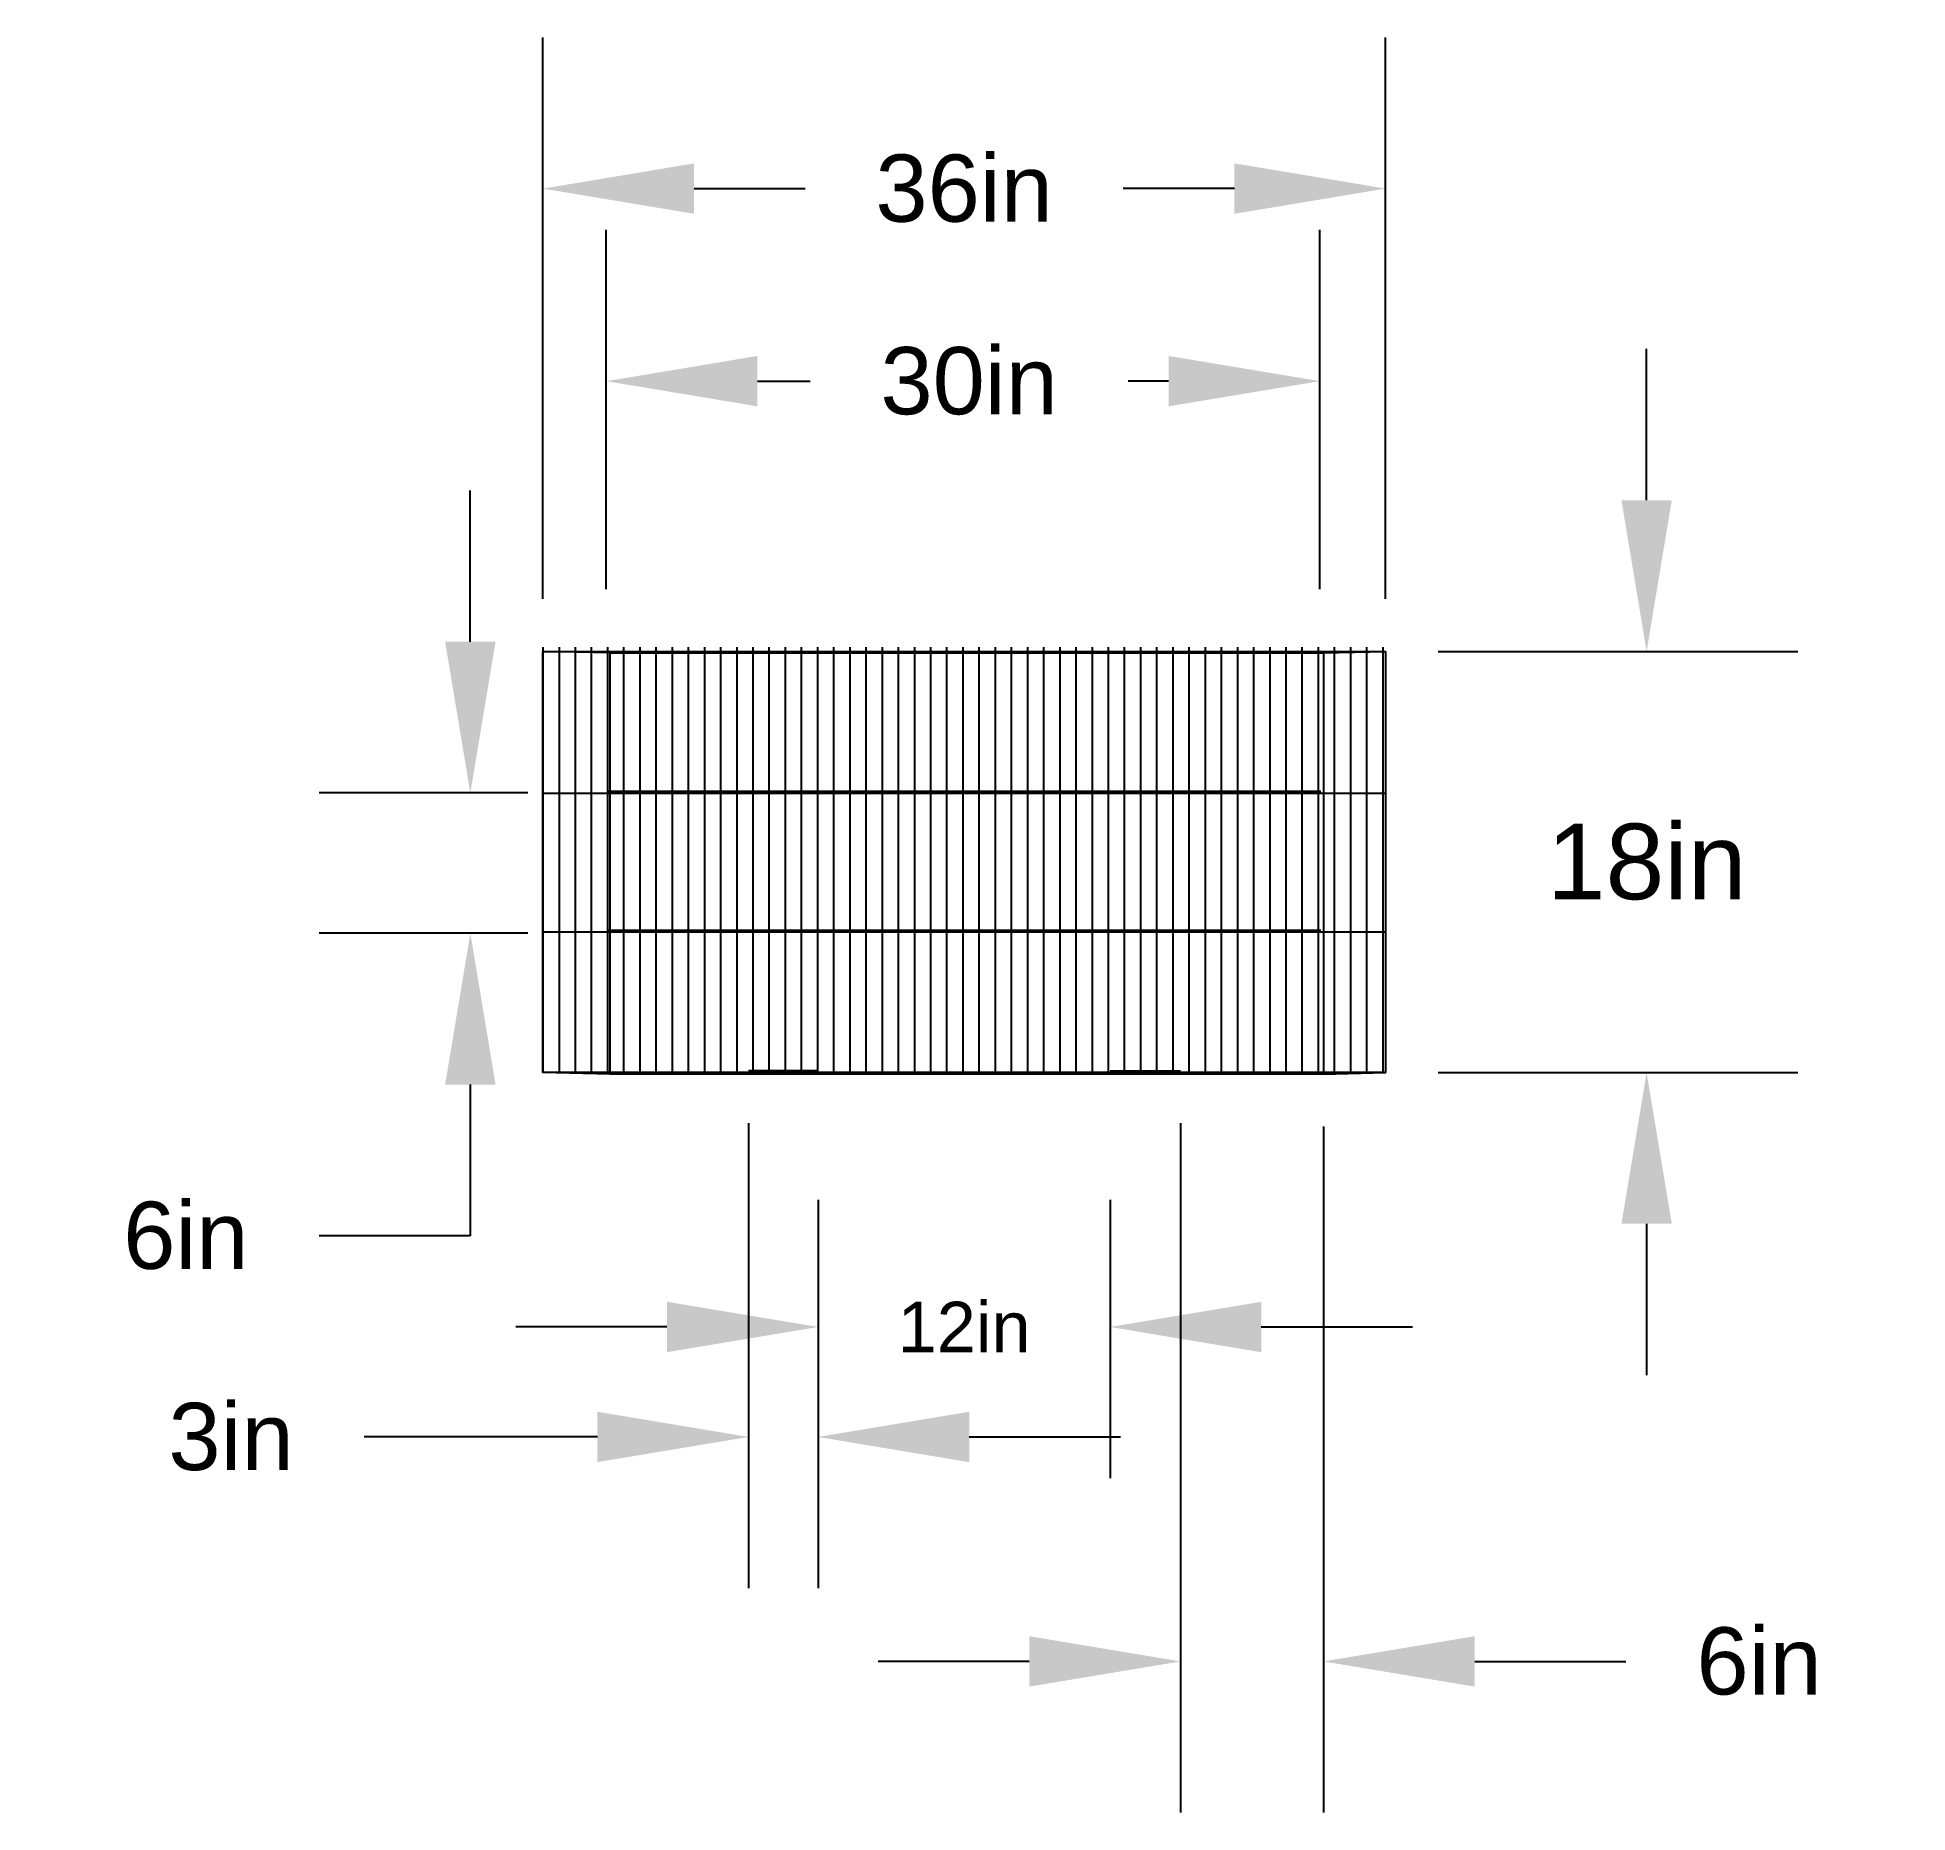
# Model space of a CAD drawing. Header units: inches. Extents: x -1.71 to 0.52, y -1.05 to 1.06.
import ezdxf

# ---------------------------------------------------------------- set-up
doc = ezdxf.new("R2010")
doc.units = ezdxf.units.IN
doc.header["$MEASUREMENT"] = 0
doc.styles.get("Standard").update_dxf_attribs({"font": 'arial.ttf'})
doc.dimstyles.get("Standard").update_dxf_attribs({"dimtxt": 0.18, "dimasz": 0.18, "dimexe": 0.18, "dimexo": 0.0625, "dimgap": 0.09, "dimtad": 0, "dimtih": 1, "dimtoh": 1, "dimdec": 4, "dimzin": 0, "dimdsep": 46, "dimtxsty": 'Standard', "dimcen": 0.09, "dimadec": 0, "dimazin": 0, "dimtfac": 1, "dimtdec": 4, "dimtofl": 0, "dimtmove": 0, "dimatfit": 3, "dimfxl": 1, "dimtolj": 1, "dimtzin": 0, "dimarcsym": 0})

# ---------------------------------------------------------------- blocks, each defined once
blk = doc.blocks.new('*D1')
at = {"color": 0, "lineweight": -2, "transparency": 16777216}
for p, q in [((0.2082, 0.5136), (0.2082, 0.6936)), ((-0.0402, 0.3336), (0.3882, 0.3336)), ((-0.0402, -0.1678), (0.3882, -0.1678)), ((0.2082, -0.3478), (0.2082, -0.5278))]:
    blk.add_line(p, q, dxfattribs=at)
at = {"color": 0, "transparency": 16777216}
for points in [[(0.1782, 0.5136), (0.2382, 0.5136), (0.2082, 0.3336)], [(0.1782, -0.3478), (0.2382, -0.3478), (0.2082, -0.1678)]]:
    blk.add_solid(points, dxfattribs=at)
at = {"layer": 'Defpoints', "color": 0, "transparency": 16777216}
for p in [(-0.1027, 0.3336), (-0.1027, -0.1678), (0.2082, -0.1678)]:
    blk.add_point(p, dxfattribs=at)
at = {"color": 0, "transparency": 16777216, "insert": (0.2082, 0.0829), "char_height": 0.18, "width": 0.560281, "attachment_point": 5}
blk.add_mtext('\\A1;{\\H0.5x;18in}', dxfattribs=at)
blk = doc.blocks.new('*D2')
at = {"color": 0, "lineweight": -2, "transparency": 16777216}
for p, q in [((-1.106, 0.3961), (-1.106, 1.0645)), ((-0.1027, 0.3961), (-0.1027, 1.0645)), ((-0.926, 0.8845), (-0.7938, 0.8845)), ((-0.2827, 0.8845), (-0.4149, 0.8845))]:
    blk.add_line(p, q, dxfattribs=at)
at = {"color": 0, "transparency": 16777216}
for points in [[(-0.926, 0.9145), (-0.926, 0.8545), (-1.106, 0.8845)], [(-0.2827, 0.9145), (-0.2827, 0.8545), (-0.1027, 0.8845)]]:
    blk.add_solid(points, dxfattribs=at)
at = {"layer": 'Defpoints', "color": 0, "transparency": 16777216}
for p in [(-0.1027, 0.8845), (-1.106, 0.3336), (-0.1027, 0.3336)]:
    blk.add_point(p, dxfattribs=at)
at = {"color": 0, "transparency": 16777216, "insert": (-0.6044, 0.8845), "char_height": 0.18, "width": 0.324584, "attachment_point": 5}
blk.add_mtext('\\A1;{\\H0.44444x;36in}', dxfattribs=at)
blk = doc.blocks.new('*D3')
at = {"color": 0, "lineweight": -2, "transparency": 16777216}
for p, q in [((-1.0305, 0.4077), (-1.0305, 0.8353)), ((-0.181, 0.4077), (-0.181, 0.8353)), ((-0.8505, 0.6553), (-0.7879, 0.6553)), ((-0.361, 0.6553), (-0.409, 0.6553))]:
    blk.add_line(p, q, dxfattribs=at)
at = {"color": 0, "transparency": 16777216}
for points in [[(-0.8505, 0.6853), (-0.8505, 0.6253), (-1.0305, 0.6553)], [(-0.361, 0.6853), (-0.361, 0.6253), (-0.181, 0.6553)]]:
    blk.add_solid(points, dxfattribs=at)
at = {"layer": 'Defpoints', "color": 0, "transparency": 16777216}
for p in [(-0.181, 0.6553), (-1.0305, 0.3452, -0.1404), (-0.181, 0.3452, -0.1404)]:
    blk.add_point(p, dxfattribs=at)
at = {"color": 0, "transparency": 16777216, "insert": (-0.5984, 0.6553), "char_height": 0.18, "attachment_point": 5}
blk.add_mtext('\\A1;{\\H0.44444x;30in}', dxfattribs=at)
blk = doc.blocks.new('*D4')
at = {"color": 0, "lineweight": -2, "transparency": 16777216}
for p, q in [((-1.1924, 0.3451), (-1.1924, 0.5251)), ((-1.124, 0.1651), (-1.3724, 0.1651)), ((-1.124, -0.002), (-1.3724, -0.002)), ((-1.1924, -0.182), (-1.1924, -0.362)), ((-1.1924, -0.362), (-1.3724, -0.362))]:
    blk.add_line(p, q, dxfattribs=at)
at = {"color": 0, "transparency": 16777216}
for points in [[(-1.2224, 0.3451), (-1.1624, 0.3451), (-1.1924, 0.1651)], [(-1.2224, -0.182), (-1.1624, -0.182), (-1.1924, -0.002)]]:
    blk.add_solid(points, dxfattribs=at)
at = {"layer": 'Defpoints', "color": 0, "transparency": 16777216}
for p in [(-1.0615, 0.1651), (-1.1924, -0.002), (-1.0615, -0.002)]:
    blk.add_point(p, dxfattribs=at)
at = {"color": 0, "transparency": 16777216, "insert": (-1.5311, -0.362), "char_height": 0.18, "attachment_point": 5}
blk.add_mtext('\\A1;{\\H0.44444x;6in}', dxfattribs=at)
blk = doc.blocks.new('*D5')
at = {"color": 0, "lineweight": -2, "transparency": 16777216}
for p, q in [((-0.7783, -0.3193), (-0.7783, -0.6506)), ((-0.4307, -0.3193), (-0.4307, -0.6506)), ((-0.9583, -0.4706), (-1.1383, -0.4706)), ((-0.2507, -0.4706), (-0.0707, -0.4706))]:
    blk.add_line(p, q, dxfattribs=at)
at = {"color": 0, "transparency": 16777216}
for points in [[(-0.9583, -0.4406), (-0.9583, -0.5006), (-0.7783, -0.4706)], [(-0.2507, -0.4406), (-0.2507, -0.5006), (-0.4307, -0.4706)]]:
    blk.add_solid(points, dxfattribs=at)
at = {"layer": 'Defpoints', "color": 0, "transparency": 16777216}
for p in [(-0.7783, -0.2568, -0.1416), (-0.4307, -0.2568, -0.1416), (-0.4307, -0.4706)]:
    blk.add_point(p, dxfattribs=at)
at = {"color": 0, "transparency": 16777216, "insert": (-0.6045, -0.4706), "char_height": 0.18, "width": 0.249045, "attachment_point": 5}
blk.add_mtext('\\A1;{\\H0.33333x;12in}', dxfattribs=at)
blk = doc.blocks.new('*D6')
at = {"color": 0, "lineweight": -2, "transparency": 16777216}
for p, q in [((-0.8611, -0.2281), (-0.8611, -0.7815)), ((-0.7783, -0.5331), (-0.7783, -0.7815)), ((-1.0411, -0.6015), (-1.3189, -0.6015)), ((-0.5983, -0.6015), (-0.4183, -0.6015))]:
    blk.add_line(p, q, dxfattribs=at)
at = {"color": 0, "transparency": 16777216}
for points in [[(-1.0411, -0.5715), (-1.0411, -0.6315), (-0.8611, -0.6015)], [(-0.5983, -0.5715), (-0.5983, -0.6315), (-0.7783, -0.6015)]]:
    blk.add_solid(points, dxfattribs=at)
at = {"layer": 'Defpoints', "color": 0, "transparency": 16777216}
for p in [(-0.8611, -0.1656, -0.1416), (-0.7783, -0.4706), (-0.8611, -0.6015)]:
    blk.add_point(p, dxfattribs=at)
at = {"color": 0, "transparency": 16777216, "insert": (-1.4773, -0.6015), "char_height": 0.18, "attachment_point": 5}
blk.add_mtext('\\A1;{\\H0.44444x;3in}', dxfattribs=at)
blk = doc.blocks.new('*D7')
at = {"color": 0, "lineweight": -2, "transparency": 16777216}
for p, q in [((-0.3469, -0.2281), (-0.3469, -1.0487)), ((-0.1765, -0.2321), (-0.1765, -1.0487)), ((-0.5269, -0.8687), (-0.7069, -0.8687)), ((0.0035, -0.8687), (0.1835, -0.8687))]:
    blk.add_line(p, q, dxfattribs=at)
at = {"color": 0, "transparency": 16777216}
for points in [[(-0.5269, -0.8387), (-0.5269, -0.8987), (-0.3469, -0.8687)], [(0.0035, -0.8387), (0.0035, -0.8987), (-0.1765, -0.8687)]]:
    blk.add_solid(points, dxfattribs=at)
at = {"layer": 'Defpoints', "color": 0, "transparency": 16777216}
for p in [(-0.3469, -0.1656, -0.1392), (-0.1765, -0.1696, -0.1404), (-0.1765, -0.8687)]:
    blk.add_point(p, dxfattribs=at)
at = {"color": 0, "transparency": 16777216, "insert": (0.3421, -0.8687), "char_height": 0.18, "attachment_point": 5}
blk.add_mtext('\\A1;{\\H0.44444x;6in}', dxfattribs=at)

msp = doc.modelspace()

# ---------------------------------------------------------------- linework, layer by layer
for p, q in [((-1.10602, 0.33878), (-1.10602, -0.16785)), ((-1.08679, 0.33878), (-1.08679, -0.16785)), ((-1.06756, 0.33878), (-1.06756, -0.16785)), ((-1.04833, 0.33878), (-1.04833, -0.16785)), ((-1.02909, 0.33878), (-1.02909, -0.16785)), ((-1.00986, 0.33878), (-1.00986, -0.16785)), ((-0.99063, 0.33878), (-0.99063, -0.16785)), ((-0.9714, 0.33878), (-0.9714, -0.16785)), ((-0.95217, 0.33878), (-0.95217, -0.16785)), ((-0.93294, 0.33878), (-0.93294, -0.16785)), ((-0.91371, 0.33878), (-0.91371, -0.16785)), ((-0.89448, 0.33878), (-0.89448, -0.16785)), ((-0.87525, 0.33878), (-0.87525, -0.16785)), ((-0.85602, 0.33878), (-0.85602, -0.16785)), ((-0.83679, 0.33878), (-0.83679, -0.16785)), ((-0.81756, 0.33878), (-0.81756, -0.16785)), ((-0.79833, 0.33878), (-0.79833, -0.16785)), ((-0.77909, 0.33878), (-0.77909, -0.16785)), ((-0.75986, 0.33878), (-0.75986, -0.16785)), ((-0.74063, 0.33878), (-0.74063, -0.16785)), ((-0.7214, 0.33878), (-0.7214, -0.16785)), ((-0.70217, 0.33878), (-0.70217, -0.16785)), ((-0.68294, 0.33878), (-0.68294, -0.16785)), ((-0.66371, 0.33878), (-0.66371, -0.16785)), ((-0.64448, 0.33878), (-0.64448, -0.16785)), ((-0.62525, 0.33878), (-0.62525, -0.16785)), ((-0.62525, 0.33878), (-0.62525, -0.16785)), ((-0.60602, 0.33878), (-0.60602, -0.16785)), ((-0.60602, 0.33878), (-0.60602, -0.16785)), ((-0.58679, 0.33878), (-0.58679, -0.16785)), ((-0.56756, 0.33878), (-0.56756, -0.16785)), ((-0.54833, 0.33878), (-0.54833, -0.16785)), ((-0.52909, 0.33878), (-0.52909, -0.16785)), ((-0.50986, 0.33878), (-0.50986, -0.16785)), ((-0.49063, 0.33878), (-0.49063, -0.16785)), ((-0.4714, 0.33878), (-0.4714, -0.16785)), ((-0.45217, 0.33878), (-0.45217, -0.16785)), ((-0.43294, 0.33878), (-0.43294, -0.16785)), ((-0.41371, 0.33878), (-0.41371, -0.16785)), ((-0.39448, 0.33878), (-0.39448, -0.16785)), ((-0.37525, 0.33878), (-0.37525, -0.16785)), ((-0.35602, 0.33878), (-0.35602, -0.16785)), ((-0.33679, 0.33878), (-0.33679, -0.16785)), ((-0.31756, 0.33878), (-0.31756, -0.16785)), ((-0.29833, 0.33878), (-0.29833, -0.16785)), ((-0.27909, 0.33878), (-0.27909, -0.16785)), ((-0.25986, 0.33878), (-0.25986, -0.16785)), ((-0.24063, 0.33878), (-0.24063, -0.16785)), ((-0.2214, 0.33878), (-0.2214, -0.16785)), ((-0.20217, 0.33878), (-0.20217, -0.16785)), ((-0.18294, 0.33878), (-0.18294, -0.16785)), ((-0.16371, 0.33878), (-0.16371, -0.16785)), ((-0.14448, 0.33878), (-0.14448, -0.16785)), ((-0.12525, 0.33878), (-0.12525, -0.16785)), ((-0.12525, 0.33878), (-0.12525, -0.16785)), ((-0.10602, 0.33878), (-0.10602, -0.16785)), ((-1.02603, 0.33181, -0.14042), (-1.10602, 0.33357)), ((-1.02603, 0.33181, -0.14042), (-0.85967, 0.33181, -0.14042)), ((-0.85967, 0.33181, -0.14042), (-0.77682, 0.33181, -0.14042)), ((-0.85967, 0.33181, -0.14042), (-0.85967, 0.33181, -0.00279)), ((-0.77682, 0.33181, -0.14042), (-0.85967, 0.33181, -0.00279)), ((-0.1765, 0.33181, -0.14042), (-0.42926, 0.33181, -0.14042)), ((-0.42926, 0.33181, -0.14042), (-0.34541, 0.33181, -0.005)), ((-0.34541, 0.33181, -0.13802), (-0.34541, 0.33181, -0.005)), ((-0.1765, 0.33181, -0.14042), (-0.343, 0.33181, -0.14042)), ((-0.1765, 0.33181, -0.14042), (-0.10274, 0.33357)), ((-1.10602, 0.16501), (-0.10274, 0.16501)), ((-1.02901, 0.16736, -0.13973), (-0.1798, 0.16736, -0.13973)), ((-0.10274, 0.16501), (-0.10274, -0.00071)), ((-1.0289, 0.00174, -0.13973), (-0.17968, 0.00174, -0.13973)), ((-0.10274, -0.00071), (-1.10602, -0.00071)), ((-1.02603, -0.1696, -0.14042), (-1.10602, -0.16785)), ((-0.86113, -0.16557, -0.14156), (-0.86113, -0.16557, -0.00392)), ((-0.77828, -0.16557, -0.14156), (-0.86113, -0.16557, -0.00392)), ((-0.43072, -0.16557, -0.14156), (-0.34687, -0.16557, -0.00613)), ((-0.34687, -0.16557, -0.13915), (-0.34687, -0.16557, -0.00613)), ((-0.1765, -0.1696, -0.14042), (-0.10274, -0.16785))]:
    msp.add_line(p, q)
msp.add_lwpolyline([(-1.10602, 0.33357), (-0.10274, 0.33357), (-0.10274, -0.16785), (-1.10602, -0.16785)], close=True)
at = {"elevation": -0.14042}
msp.add_lwpolyline([(-1.02603, 0.33181), (-0.1765, 0.33181), (-0.1765, -0.1696), (-1.02603, -0.1696)], close=True, dxfattribs=at)

# ---------------------------------------------------------------- dimensions: what is measured, and where the dimension line sits
dim = msp.add_linear_dim(base=(-0.10274, 0.88448), p1=(-1.10602, 0.33357), p2=(-0.10274, 0.33357), text='{\\H0.44444x;36in}', dimstyle='Standard')
dim.commit()
dim.dimension.update_dxf_attribs({"geometry": '*D2', "text_midpoint": (-0.60438, 0.88448)})
for base, p1, p2, text, picture, middle in [((-0.18098, 0.65529), (-1.03051, 0.34524, -0.14042), (-0.18098, 0.34524, -0.14042), '{\\H0.44444x;30in}', '*D3', (-0.59844, 0.65529)), ((-0.86113, -0.60151), (-0.77828, -0.47062), (-0.86113, -0.16557, -0.14156), '{\\H0.44444x;3in}', '*D6', (-1.47727, -0.60151)), ((-0.1765, -0.86866), (-0.34687, -0.16557, -0.13915), (-0.1765, -0.1696, -0.14042), '{\\H0.44444x;6in}', '*D7', (0.34212, -0.86866)), ((-0.43072, -0.47062), (-0.77828, -0.25681, -0.14156), (-0.43072, -0.25681, -0.14156), '{\\H0.33333x;12in}', '*D5', (-0.6045, -0.47062))]:
    dim = msp.add_linear_dim(base=base, p1=p1, p2=p2, text=text, dimstyle='Standard')
    dim.commit()
    dim.dimension.update_dxf_attribs({"geometry": picture, "text_midpoint": middle, "dimtype": 160})
dim = msp.add_linear_dim(base=(0.20817, -0.16785), p1=(-0.10274, 0.33357), p2=(-0.10274, -0.16785), angle=90, text='{\\H0.5x;18in}', dimstyle='Standard')
dim.commit()
dim.dimension.update_dxf_attribs({"geometry": '*D1', "text_midpoint": (0.20817, 0.08286), "dimtype": 160})
dim = msp.add_linear_dim(base=(-1.19243, -0.00201), p1=(-1.06151, 0.16512), p2=(-1.06151, -0.00201), angle=90, text='{\\H0.44444x;6in}', dimstyle='Standard')
dim.commit()
dim.dimension.update_dxf_attribs({"geometry": '*D4', "text_midpoint": (-1.53106, -0.36201)})

doc.saveas('drawing.dxf')
